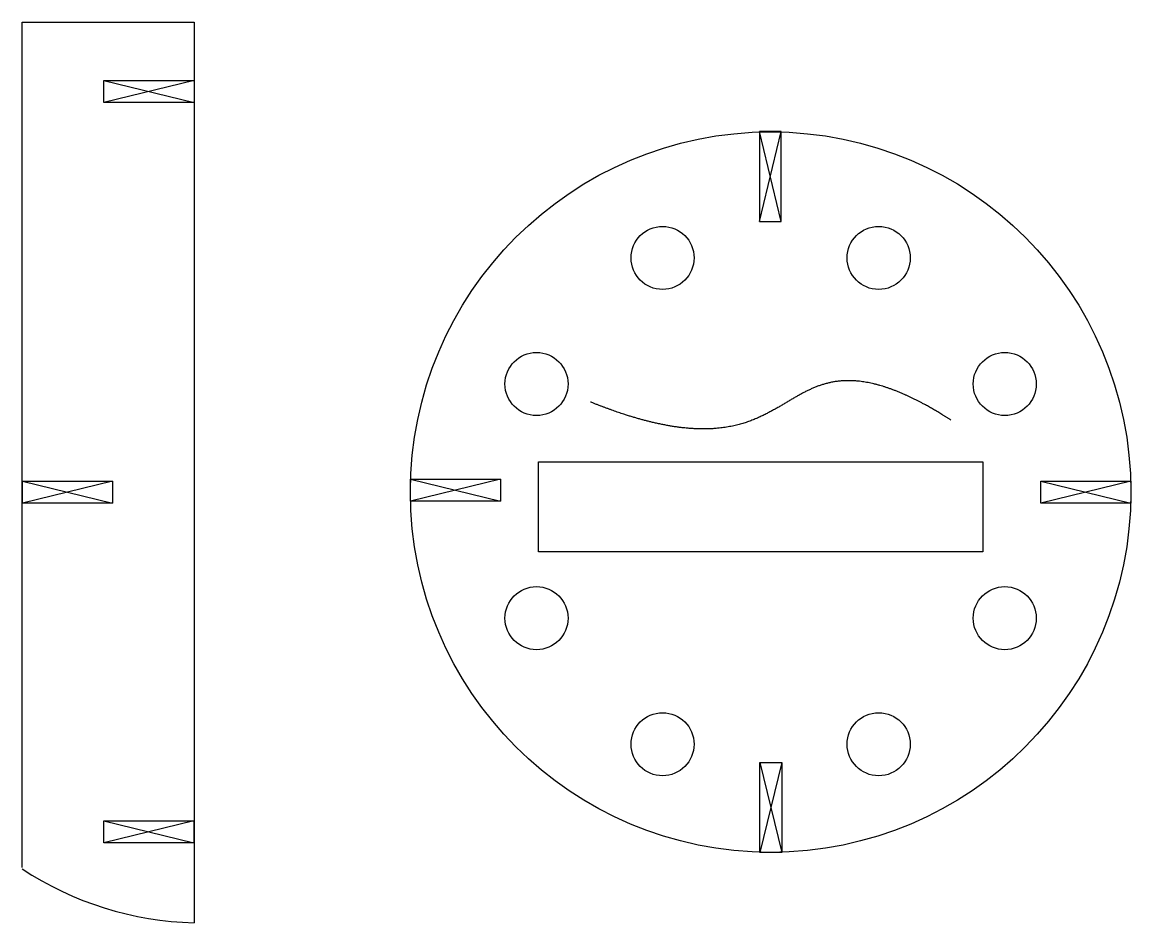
# Model space of a CAD drawing. Header units: inches. Extents: x -4.16 to 2, y -2.39 to 2.61.
import ezdxf

# ---------------------------------------------------------------- set-up
doc = ezdxf.new("R2010")
doc.units = ezdxf.units.IN
doc.layers.get('0').update_dxf_attribs({"linetype": 'CONTINUOUS'})

msp = doc.modelspace()

# ---------------------------------------------------------------- linework, layer by layer
for p, q in [((-4.1557, -2.0833), (-4.1557, 2.6087)), ((-4.1557, 2.6087), (-3.2016, 2.6087)), ((-3.2016, 2.6087), (-3.2016, -2.3913)), ((-3.7014, 2.2855), (-3.2014, 2.2855)), ((-3.7014, 2.1635), (-3.7014, 2.2855)), ((-3.7014, 2.2855), (-3.2014, 2.1635)), ((-3.2014, 2.2855), (-3.7014, 2.1635)), ((-3.2014, 2.2855), (-3.2014, 2.1635)), ((-3.2014, 2.1635), (-3.7014, 2.1635)), ((0.0594, 2.0013), (-0.0626, 2.0013)), ((-0.0626, 2.0013), (-0.0626, 1.5013)), ((-0.0626, 1.5013), (0.0594, 2.0013)), ((0.0594, 1.5013), (-0.0626, 2.0013)), ((0.0594, 1.5013), (0.0594, 2.0013)), ((-0.0626, 1.5013), (0.0594, 1.5013)), ((-2, 0.071), (-1.5, 0.071)), ((-2, -0.051), (-2, 0.071)), ((-2, 0.071), (-1.5, -0.051)), ((-1.5, 0.071), (-2, -0.051)), ((-1.5, 0.071), (-1.5, -0.051)), ((-4.1546, 0.0608), (-3.6546, 0.0608)), ((-4.1546, -0.0612), (-4.1546, 0.0608)), ((-4.1546, 0.0608), (-3.6546, -0.0612)), ((-3.6546, 0.0608), (-4.1546, -0.0612)), ((-3.6546, 0.0608), (-3.6546, -0.0612)), ((1.5, 0.061), (2, 0.061)), ((1.5, -0.061), (1.5, 0.061)), ((1.5, 0.061), (2, -0.061)), ((2, 0.061), (1.5, -0.061)), ((2, 0.061), (2, -0.061)), ((-3.6546, -0.0612), (-4.1546, -0.0612)), ((-1.5, -0.051), (-2, -0.051)), ((2, -0.061), (1.5, -0.061)), ((-0.0604, -1.5012), (0.0616, -1.5012)), ((-0.0604, -2.0012), (-0.0604, -1.5012)), ((-0.0604, -1.5012), (0.0616, -2.0012)), ((0.0616, -1.5012), (-0.0604, -2.0012)), ((0.0616, -1.5012), (0.0616, -2.0012)), ((-3.7029, -1.8248), (-3.2029, -1.8248)), ((-3.7029, -1.9468), (-3.7029, -1.8248)), ((-3.7029, -1.8248), (-3.2029, -1.9468)), ((-3.2029, -1.8248), (-3.7029, -1.9468)), ((-3.2029, -1.8248), (-3.2029, -1.9468)), ((-3.2029, -1.9468), (-3.7029, -1.9468)), ((0.0616, -2.0012), (-0.0604, -2.0012))]:
    msp.add_line(p, q)
msp.add_lwpolyline([(-1.2892, 0.1681), (1.1776, 0.1681), (1.1776, -0.3319), (-1.2892, -0.3319)], close=True)
for centre, radius in [((0, 0), 2), ((-0.6, 1.3), 0.175), ((0.6, 1.3), 0.175), ((-1.3, 0.6), 0.175), ((1.3, 0.6), 0.175), ((-1.3, -0.7), 0.175), ((1.3, -0.7), 0.175), ((-0.6, -1.4), 0.175), ((0.6, -1.4), 0.175)]:
    msp.add_circle(centre, radius)
msp.add_arc((-3.1557, -0.5752), 1.8167, 236.60151, 268.55288)
msp.add_open_spline([(1, 0.4), (0.9655, 0.4223), (0.898, 0.464), (0.801, 0.5181), (0.6805, 0.5732), (0.5446, 0.6133), (0.423, 0.6251), (0.3144, 0.6102), (0.2162, 0.5727), (0.1237, 0.5201), (0.0307, 0.462), (-0.0689, 0.4083), (-0.1806, 0.368), (-0.3079, 0.3469), (-0.4527, 0.3481), (-0.6157, 0.373), (-0.7605, 0.412), (-0.8771, 0.4519), (-0.9585, 0.4832), (-1, 0.5)], degree=5)

doc.saveas('drawing.dxf')
